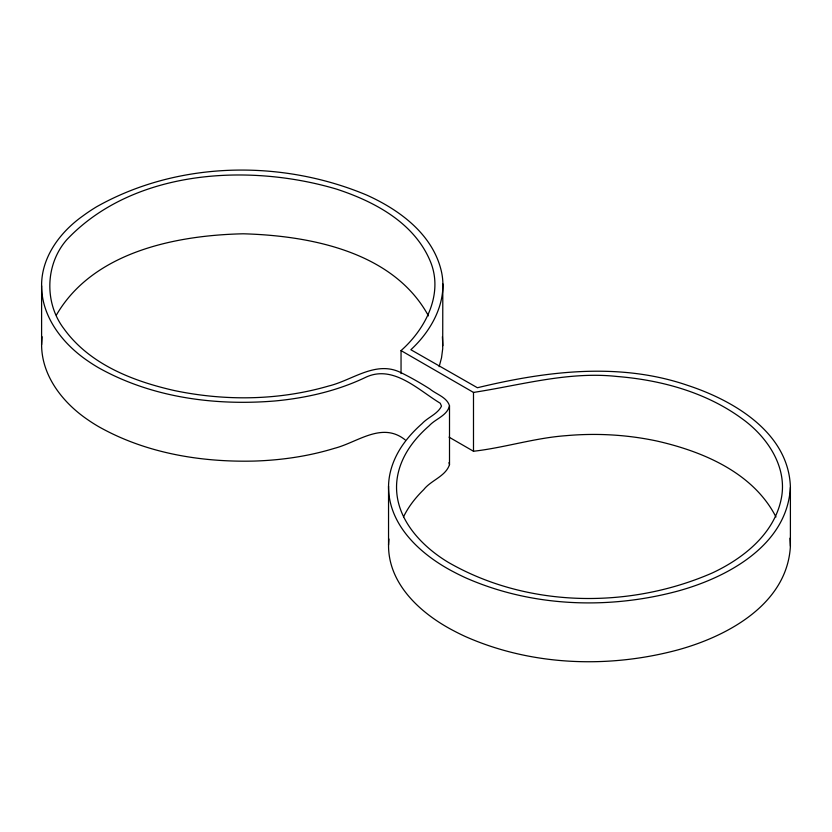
<?xml version="1.0" encoding="UTF-8"?>
<svg xmlns="http://www.w3.org/2000/svg" width="832" height="832" viewBox="0 0 832 832"><rect width="100%" height="100%" fill="white"/><g stroke="black" fill="none" stroke-linecap="round" stroke-linejoin="round"><path stroke-width="1.25" d="M41.6 285.886C41.309 257.088 60.226 231.951 82.867 215.946A212.243 122.533 0 0 1 96.512 206.825C177.871 160.878 281.362 159.214 366.777 195.114C398.85 209.57 431.33 233.189 440.773 268.871C448.937 299.062 432.713 329.638 410.862 349.721L477.412 387.743C546.104 371.114 619.59 361.847 687.918 385.466C733.98 400.608 788.902 432.962 790.4 487.365L790.4 546.198C787.218 604.365 726.929 636.615 676.988 650.135C607.703 668.554 531.482 665.777 465.514 636.594A216.008 124.706 0 0 1 453.617 630.729C421.273 613.902 388.201 584.386 388.544 545.012L388.544 486.179C388.783 470.236 395.2 454.896 404.674 442.26C409.729 435.458 415.615 429.302 421.97 423.717C427.898 417.248 437.559 414.18 441.501 406.141L440.263 403.25C417.882 389.75 392.59 363.698 364.686 377.79C336.669 391.03 306.041 398.018 275.288 400.941C215.01 405.974 151.757 397.634 98.446 367.692A186.118 107.453 0 0 1 87.922 361.005C63.034 344.115 41.652 317.21 41.6 285.886L41.6 344.729C41.652 376.043 63.034 402.958 87.922 419.838A186.118 107.453 0 0 0 98.446 426.525C145.579 453.222 200.907 462.384 254.54 461.063C281.538 460.179 308.526 456.269 334.391 448.344C357.687 442.395 381.878 421.283 405.153 439.847M41.6 344.729L42.068 336.7M790.4 487.365C787.218 545.532 726.929 577.782 676.988 591.302C607.703 609.721 531.482 606.934 465.514 577.751A216.008 124.706 0 0 1 453.617 571.886C421.273 555.069 388.201 525.543 388.544 486.179M388.544 545.012L388.929 538.99M442.822 283.868L442.707 348.733L441.532 357.739L439.161 366.673M449.509 405.777C447.2 415.719 435.438 418.798 429.114 425.849C422.843 431.319 417.04 437.351 412.058 444.028C403.364 455.655 397.322 469.591 396.614 484.214C394.961 518.18 420.961 545.886 448.24 562.318C527.54 608.026 629.439 609.17 712.535 572.853C743.309 558.407 773.906 534.123 781.175 499.19C787.977 467.054 767.104 436.602 742.009 418.652C705.9 392.184 661.128 380.047 617.001 376.47C568.402 371.155 520.884 385.174 473.491 392.423L401.045 350.594C425.922 328.63 444.371 292.698 429.707 259.917C413.275 222.113 373.745 201.25 336.388 189.062C248.456 163.02 133.401 169.437 66.924 239.574C45.23 264.118 44.127 302.775 63.939 328.754C89.648 364.458 133.276 381.306 174.741 390.634C225.451 401.17 278.938 400.514 328.806 385.975C352.342 380.286 375.648 360.308 400.535 372.445C410.623 377.354 420.368 382.959 429.842 388.96C436.342 394.378 446.826 397.103 449.509 405.777L449.509 464.61C445.64 476.434 431.07 480.168 423.665 489.694C415.584 497.588 408.502 506.615 403.541 516.807M56.389 315.058C92.955 251.898 175.802 235.279 243.235 233.792C310.222 235.674 393.505 251.67 428.459 315.89M449.041 437.143L473.491 451.256C504.442 447.741 534.685 437.934 565.958 435.677C596.242 432.962 626.943 434.658 656.698 440.991C702.905 451.443 753.199 472.618 775.965 516.963M448.958 462.675L449.509 464.61M789.994 538.169L790.4 546.198M442.406 336.69L442.832 345.717M473.491 392.423L473.491 451.256M401.045 350.594L401.045 373.62"/></g></svg>
